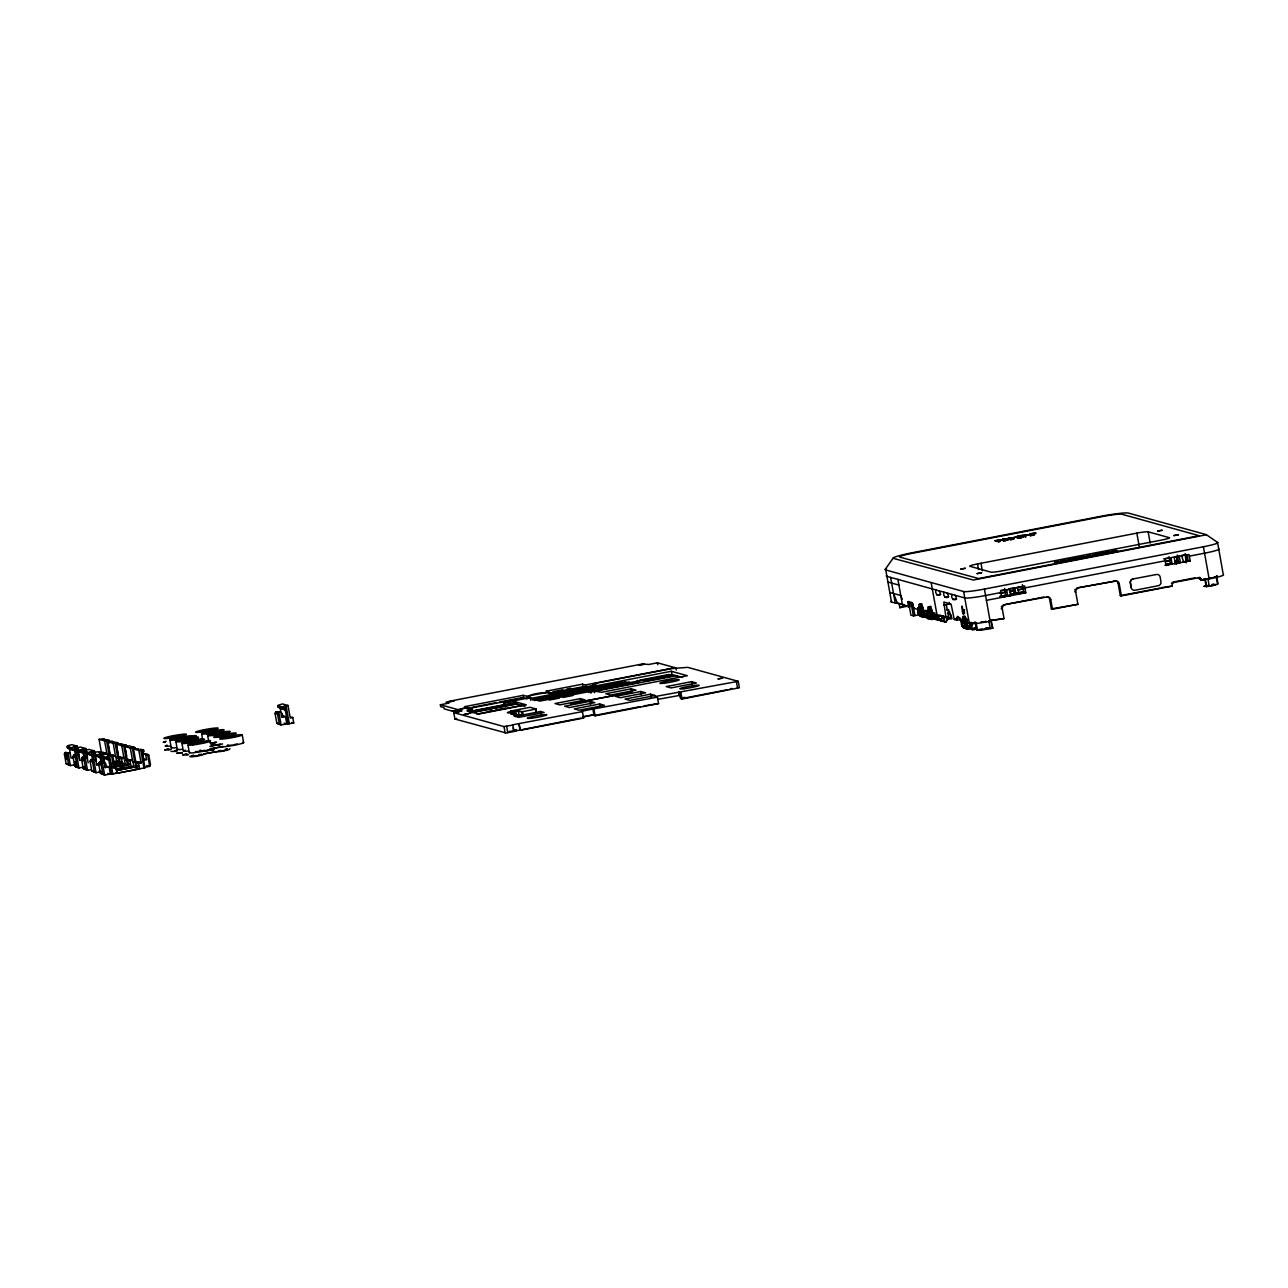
<?xml version="1.0" encoding="UTF-8"?>
<svg xmlns="http://www.w3.org/2000/svg" width="1288" height="1288" viewBox="0 0 1288 1288"><rect width="100%" height="100%" fill="white"/><g stroke="black" fill="none" stroke-linecap="round" stroke-linejoin="round"><path stroke-width="1.5" d="M921.661 616.099C915.527 616.34 917.716 603.348 921.966 607.179M919.197 607.534L918.392 613.297L919.503 615.519L924.076 616.775L928.326 616.195M926.507 616.099L926.33 613.297C928.616 621.541 912.629 611.124 921.516 615.986C920.002 615.39 915.977 612.83 921.081 614.682C918.682 610.335 922.852 611.092 925.814 610.399M926.555 615.745C912.773 614.215 930.483 621.074 922.868 610.222C918.151 612.042 921.838 618.369 926.555 615.261M921.966 607.421L922.095 606.39M931.61 610.077C925.927 607.195 926.475 615.439 928.616 617.693C933.752 620.204 923.802 616.501 926.909 612.476C928.181 604.845 935.684 613.603 933.365 618.208C931.675 621.846 928.97 614.135 931.433 619.029M931.047 618.675L930.129 616.598L936.956 615.503C938.469 622.394 926.99 619.158 930.242 612.686C928.696 607.92 925.042 615.793 927.553 610.158L930.242 611.14L931.643 618.143M931.015 609.932L931.272 608.854L931.015 609.707M927.779 611.285L926.941 612.814L927.956 612.557L927.875 609.788L930.693 610.786L932.077 619.206M935.587 618.256L935.362 615.809C937.262 620.043 932.786 619.319 930.371 617.677C924.977 612.895 929.501 620.929 932.737 619.093C932.834 599.806 923.158 620.945 935.555 617.194M962.104 625.356L966.129 628.608L967.916 628.641L966.741 620.896L964.197 622.539L964.873 627.369L967.336 628.689L965.501 619.737L962.055 619.786L962.023 625.421L961.734 620.269L965.614 619.061M966.676 628.818C968.544 626.29 963.601 615.213 962.458 621.508C959.447 623.875 965.147 614.714 966.741 620.896M963.521 618.932L962.828 620.124M966.547 620.365L964.116 622.346L964.954 627.272L962.168 625.871L963.134 627.642L970.057 628.415L969.445 622.506M970.057 628.415L969.961 625.404M1216.709 576.541L1216.597 577.394L1217.16 576.267M79.566 758.745L77.328 746.187L71.79 744.657L67.395 746.01L67.298 747.636L69.536 749.197L74.607 750.598L67.298 747.636M77.328 746.187L72.82 747.056L72.353 749.036M87.487 757.537L85.894 748.57L80.355 747.024L75.944 748.376L75.847 750.002L78.101 751.564L83.173 752.981L75.847 750.002M85.894 748.57L81.369 749.439L80.919 751.419M96.375 761.707L94.459 750.952L88.904 749.407L84.509 750.759L84.412 752.385L86.666 753.947L91.722 755.348L84.412 752.385M94.459 750.952L89.935 751.806L89.484 753.786M92.865 754.108L93.428 752.772L97.469 751.773L103.008 753.319L98.13 754.543L98.033 756.169L100.287 757.73L92.978 754.752L98.033 756.169M101.414 756.491L101.994 755.154L106.019 754.156L111.573 755.702L113.811 768.244L116.339 767.761L117.321 773.235L145.013 767.761L141.793 749.745L142.936 749.616L144.047 751.307L142.485 753.609M111.573 755.702L106.695 756.925L106.598 758.535L108.852 760.113L101.527 757.135L106.598 758.535M275.874 711.797L280.784 712.264L275.874 711.797L275.069 713.391L276.791 723.051L278.047 724.033L281.074 724.87L293.761 723.003L292.779 717.529L290.251 718.028L288.013 705.47L282.458 703.924L278.063 705.293L277.967 706.903L280.221 708.481L285.276 709.881L277.967 706.903M288.013 705.47L283.489 706.339L283.038 708.32M922.916 608.242L921.355 607.904L920.324 610.512L922.916 608.242L923.448 610.11M968.415 619.238C964.149 619.641 962.12 624.777 966.048 619.56M922.723 607.823L920.389 610.576L922.562 607.55M459.236 711.958C458.351 706.999 468.816 707.917 472.277 708.947L472.841 712.167M470.12 713.214L469.54 709.994L468.462 709.688L472.277 708.947M528.611 698.354C525.069 693.991 546.724 691.431 552.955 693.25L595.813 684.975L592.818 684.137L595.394 683.365L672.191 668.52L687.744 667.361L738.233 681.32L739.376 687.76L682.044 699.046L680.289 697.951L679.259 692.155M738.233 681.32L655.173 696.518L657.411 697.146L658.554 703.57L595.136 715.822L594.058 715.532L592.85 709.076L581.291 711.314L582.434 711.62L583.577 718.06L520.336 730.28L518.581 723.679L512.56 724.838L514.298 731.455L506.104 732.969L454.889 719.01L456.709 718.463M922.933 616.727C923.448 613.99 922.643 610.48 921.355 607.904C917.62 603.847 918.908 613.571 917.829 608.999C924.06 600.305 927.151 626.097 918.553 613.635M926.845 612.396L927.795 609.981L931.272 608.854M961.428 621.589L962.394 619.576L965.662 618.707M917.78 609.482L918.521 607.63L921.049 608.403L922.385 616.517M926.829 611.993C931.224 608.145 933.687 625.855 924.865 616.276M962.683 609.884C964.744 609.401 963.231 610.802 962.764 610.432M974.597 622.168C980.232 630.927 968.866 633.245 971.426 622.78M929.55 613.41L931.949 610.754M917.78 609.659C920.646 604.603 922.9 617.966 921.097 614.682M926.829 612.17L928.245 610.512M961.428 621.782L962.152 619.753L964.696 620.526L966.032 628.641M960.816 619.544L957 620.269C956.646 608.419 962.941 628.27 961.83 620.236C965.968 620.172 965.485 625.388 965.63 628.27M919.197 608L917.909 610.448L918.183 608.129L920.711 608.87L921.999 616.163M961.524 622.426C965.646 615.696 966.676 635.531 962.651 625.179M918.746 608.773L917.877 610.045L918.811 609.385M931.771 610.351L929.437 613.104L931.449 609.949M927.489 616.083L929.115 616.05M920.679 610.931L923.094 608.789M934.846 612.911L929.775 613.716L932.142 611.301M986.415 600.353L1025.795 592.738L1024.636 586.314L1000.502 590.967L1000.808 592.561L985.562 595.507A18.048 1.513 -10.1 0 1 964.793 597.97L936.054 589.985C933.72 596.022 943.798 597.825 939.065 590.822M951.961 594.396C949.642 600.433 959.705 602.237 954.988 595.233M926.877 612.653C928.245 610.898 930.065 614.328 932.319 611.929M1213.779 577.394L1215.711 576.863A12.139 1.014 -10.1 0 0 1217.112 576.364L1216.5 577.427M920.292 609.916L917.813 609.337L920.469 610.77M919.326 606.986L922.015 606.584M929.389 612.476L926.893 612.106M928.922 609.321L931.015 609.449M930.145 617.194L927.682 616.517M963.392 619.48L961.492 621.702M966.918 621.524L964.181 623.151L967.079 622.217M76.105 764.476L70.389 765.587L66.123 763.768L64.4 754.108L65.205 752.514L70.115 752.981L65.205 752.514M84.67 766.859L78.954 767.954L74.688 766.151L72.965 756.491L73.754 754.897L78.681 755.364L73.754 754.897M91.319 769.596L87.52 770.337L83.237 768.517L81.514 758.874L82.319 757.264L87.23 757.73L82.319 757.264L82.947 760.757M101.784 771.609L96.069 772.72L91.802 770.9L90.08 761.24L90.885 759.646L95.795 760.113L90.885 759.646M110.349 773.991L104.634 775.086L100.351 773.267L98.645 763.623L99.434 762.013L104.36 762.496L105.262 767.6L109.078 766.859L110.349 773.991L111.364 774.265L139.539 768.936L138.557 763.462L136.303 762.834L137.043 767.02M940.063 615.326L937.664 618.449L940.063 615.326L942.945 616.131L944.619 621.798L940.787 620.542L942.945 616.131L941.19 619.142L937.664 618.449M943.058 616.775L941.303 619.786L938.405 618.981M1206.437 534.761L973.277 580.035L893.309 558.364A24.601 2.061 -10.1 0 1 911.002 552.987L1102.029 516.069A24.601 2.061 -10.1 0 1 1128.046 512.994L1206.276 534.633L1217.804 542.57M918.038 608.29L918.763 607.469M1216.661 577.233L1217.112 576.38M108.256 744.094L109.802 741.791L109.158 740.31L104.634 740.922L99.079 739.376L101.317 751.934L106.872 753.464L104.634 740.922M931.127 582.53L937.889 619.737L946.1 621.911L947.388 619.995L946.873 617.097M885.226 569.376L893.196 558.058M918.312 608.129L918.908 614.135L920.083 613.539M535.309 709.205L522.622 711.652L523.186 714.872L522.268 715.001L511.272 714.244L510.692 711.04L530.06 707.289L536.082 708.964L535.889 712.425L536.082 708.964M511.272 714.244L511.465 710.799M68.586 764.46L66.879 754.8L68.216 753.351L70.389 765.587L66.123 763.768M77.151 766.827L75.429 757.183L76.765 755.734L78.954 767.954L74.688 766.151M85.716 769.21L83.994 759.55L85.33 758.101L87.52 770.337L83.237 768.517M94.266 771.593L92.543 761.933L93.895 760.484L96.069 772.72L91.802 770.9M99.434 762.013L102.444 762.85L104.634 775.086L102.831 773.959L101.108 764.299L104.36 762.496M279.271 723.743L277.548 714.083L278.884 712.634L281.074 724.87L276.791 723.051M731.858 688.42L729.829 689.193M928.777 617.821L928.793 616.292M966.37 619.947C965.179 622.168 959.93 623.392 962.877 620.703M1203.749 586.394L1209.255 586.314A11.157 0.934 -10.1 0 0 1217.997 583.657L1216.629 575.945M1018.744 536.581C1015.91 537.547 1030.271 535.84 1024.379 535.003L1016.731 536.645L1018.744 536.581L1018.969 537.869M171.046 751.403L176.215 751.403M214.532 751.516C216.432 752.675 229.65 750.341 230.021 748.698M454.938 719.074L453.795 712.634L461.265 710.686L458.882 710.026M899.169 603.814L899.861 607.678L903.902 606.068M990.81 627.964L980.49 629.719L982.277 629.108M1034.2 533.602C1027.566 534.085 1035.761 533.28 1033.33 535.164L1033.105 533.876M928.245 610.045L927.054 611.059L927.424 615.809M944.007 592.19C941.657 598.002 951.574 600.256 947.163 593.14M927.891 616.034L925.476 615.374M1009.518 538.126L1002.499 539.447L1012.915 538.11L1008.971 537.981L1009.76 539.414M927.859 611.913L926.845 611.864M469.54 710.107L466.981 710.767L478.734 714.035L526.341 704.842L514.588 701.574L503.769 702.749L504.107 704.681L514.926 703.506L525.005 706.307M933.124 619.287C930.548 620.864 926.104 614.585 928.165 617.596M949.304 602.43L949.498 604.008L946.326 604.619L947.244 609.771L948.515 609.53L948.854 611.462L947.823 612.991L948.483 616.711L945.939 617.21L943.83 602.06L951.108 604.185L954.263 619.512C964.004 613.587 958.932 624.229 963.923 622.04M961.669 621.412C958.594 630.396 976.594 631.861 971.039 622.233M195.068 738.765L197.515 738.024M168.68 749.069L167.794 749.439L171.256 749.294M178.066 752.723L176.633 753.335L182.236 753.078M186.76 754.092L185.891 754.462L188.129 754.462M190.125 756.072C187.211 758.213 205.436 755.138 204.631 753.609M228.073 745.124L227.187 745.494L231.969 745.124M237.233 743.901L233.321 744.883M1023.477 536.903C1022.608 533.168 1013.994 538.271 1023.574 535.711C1021.432 534.053 1018.969 539.495 1020.563 536.291L1021.207 536.162M998.442 540.445L996.236 541.137L1003.626 539.914L994.739 540.735L998.442 540.445L998.667 541.733M962.941 621.347L961.444 621.46L963.005 621.943M1029.659 534.037C1027.1 535.293 1039.819 533.506 1034.989 532.701L1029.659 534.037L1030.126 535.792M113.183 743.289L115.421 755.847L109.883 754.301L107.645 741.759L113.183 743.289L117.256 742.5L118.255 743.53M121.748 745.672L123.986 758.213L118.432 756.684L116.21 744.126L121.748 745.672L125.822 744.866L126.932 746.557M135.192 747.813L129.315 745.849L124.759 746.509L130.313 748.038L134.371 747.249L135.482 748.924M138.685 748.779L133.324 748.892L138.863 750.421L141.793 749.745M1005.139 540.219L1004.447 539.06M920.646 614.585L913.353 615.841L910.89 615.149L908.7 602.929L911.63 602.237M907.654 601.721L909.167 601.544L910.085 606.648L908.571 606.825L907.654 601.721L912.355 603.026L913.273 608.129L914.303 607.823M1204.441 586.137L1206.856 585.493M166.088 741.26L163.206 742.258L165.218 742.435M167.472 748.988L164.574 749.986L170.193 749.745M174.717 750.743L176.73 750.228M185.553 754.011L182.655 755.01L188.273 754.752M204.889 750.244L200.236 751.258M193.699 755.509L191.912 756.136L198.03 755.525M218.187 750.856L220.216 750.341M225.835 750.099L227.606 749.471L226.366 749.375M1017.472 537.74L1019.227 537.337M1012.722 539.286L1012.465 537.821L1016.586 536.935L1012.867 537.917M923.287 609.417L920.55 610.432M191.493 736.35L195.406 735.496M191.59 755.686L193.409 755.251M199.318 755.267L202.216 754.382L198.771 754.543M1208.74 585.299C1198.983 588.165 1223.858 583.561 1212.684 584.575M1004.028 540.3L1005.735 539.93M1212.394 577.732L1208.064 578.65M932.496 612.621L929.775 613.716M1013.366 538.98L1013.849 537.531M196.001 735.657L191.815 736.817L196.581 736.446M224.708 750.357L218.541 751.339M1202.348 579.745L1205.343 579.085L1206.727 586.813M727.607 689.708L680.95 698.74M1008.069 540.187L1007.264 538.867M1009.084 594.976L1025.795 592.738M1189.098 560.666L1182.754 561.89L1183.591 562.115L1181.611 555.45L1186.377 554.532M975.435 622.265L976.819 629.993L980.651 629.252M1029.289 534.81L1025.667 534.761L1029.595 534.89L1027.261 535.196L1028.114 534.971M977.512 563.935L1136.837 533.135A9.837 0.821 -10.1 0 1 1148.171 531.799L1169.391 537.692A9.837 0.821 -10.1 0 1 1161.679 540.042L1002.354 570.826A9.837 0.821 -10.1 0 1 991.019 572.162L969.8 566.269A9.837 0.821 -10.1 0 1 977.512 563.935L978.526 569.554M99.079 739.376L103.636 738.716L104.634 739.747M107.645 741.759L112.201 741.099L113.312 742.774M116.21 744.126L121.217 743.675M74.833 757.36L71.033 758.085L68.86 745.333M98.774 752.417L101.317 751.934M286.773 723.759L285.517 716.627L281.702 717.368L280.221 708.481M100.979 753.029L103.523 752.546M104.602 752.836L102.058 753.335L106.872 753.464M109.883 754.301L107.339 754.8L112.072 754.913M192.572 738.169L198.497 737.251M83.398 759.727L79.582 760.467L77.409 747.7M886.53 568.475A34.454 2.882 -10.1 0 0 885.774 569.972L891.505 602.156L904.385 604.764L902.486 605.135L897.897 579.391L886.933 576.412A34.454 2.882 -10.1 0 1 886.595 575.543M936.972 595.136L940.771 594.396M113.167 755.219L110.623 755.702L115.421 755.847M198.61 739.843L202.232 739.151M199.093 739.972L202.715 739.28M885.774 569.972L963.633 591.53A18.048 1.513 -10.1 0 0 984.418 589.083L1203.411 546.756A18.048 1.513 -10.1 0 0 1217.562 542.457M115.904 757.167L118.093 757.779L118.834 763.188L116.87 762.641L115.904 757.167L118.432 756.684M944.925 597.342L948.741 596.602M118.093 757.779L120.637 757.296M119.188 758.085L121.442 758.713L122.424 764.187L120.396 763.623L119.188 758.085L123.938 757.167M206.45 741.164L210.073 740.471M142.598 753.673L145.608 754.51L146.526 759.614L143.515 758.777L142.598 753.673L148.78 755.122L150.503 764.782L149.698 766.376L143.982 767.487L145.013 767.761M899.861 607.678L908.443 606.02M121.442 758.713L123.986 758.213M918.988 607.614A5.909 1.014 79.1 0 1 919.342 604.314L921.886 603.831M145.608 754.51L147.524 754.14L149.698 766.376L146.687 765.539M113.392 761.675L118.303 760.95M124.453 759.55L126.659 760.162L127.399 765.571L125.435 765.024L124.453 759.55L126.997 759.051L132.551 760.596L130.313 748.038M952.879 599.548L956.694 598.807M1001.018 590.355L1006.604 589.663L1007.763 596.103L1010.935 595.491L1008.955 588.809L1014.026 587.827M1175.059 556.722L1179.261 556.303L1180.42 562.727L1178.568 562.212L1177.28 555.064M210.652 743.192L216.094 742.146M211.135 743.321L216.577 742.274M1169.037 556.658L1170.309 563.806L1172.16 564.321L1171.017 557.897L1163.837 558.879L1189.033 554.532L1190.193 560.956L1164.98 565.319L1171.339 564.096M126.659 760.162L129.203 759.662M112.217 763.269L121.958 761.611L112.7 763.398M128.494 764.653L127.737 760.451L132.503 759.534M921.966 606.938L919.745 607.373L922.417 607.437M1024.926 587.908L1165.205 560.795L1164.916 559.201M1189.323 556.142L1204.57 553.196A18.048 1.513 -10.1 0 0 1218.706 548.897M127.737 760.451L132.551 760.596M928.02 610.126A5.909 1.014 79.1 0 1 928.39 606.825L930.934 606.342M1014.316 590.548L1010.42 591.305L1010.983 594.525L1014.896 593.768M1018.228 589.791L1024.089 588.664M211.248 745.913L220.312 744.158M1000.164 593.398L1006.009 592.271M1009.905 591.514L1013.801 590.757M1017.697 590.017L1023.541 588.874M1165.672 561.423L1169.552 560.666M120.396 763.623L123.423 763.043M209.912 746.396L222.615 743.949M943.798 605.119L946.326 604.619M115.018 765.619L125.387 763.607M135.948 767.938L134 767.407L133.018 761.933L135.562 761.433L141.1 762.963L138.863 750.421M142.71 760.355L146.526 759.614M133.018 761.933L137.752 762.045M113.376 767.068L130.523 763.977L112.008 767.567M136.303 762.834L141.068 761.916M209.896 748.843L223.066 746.525L210.379 748.972M1010.581 594.203L1022.382 591.917M440.367 704.761L448.884 703.119L445.986 702.266L450.188 701.091L642.132 664.028L648.959 664.447L657.46 662.805L674.944 667.667L585.444 684.958L582.546 684.153L546.048 691.205L548.946 692.01L526.728 696.293L523.234 695.327L464.517 706.677L468.011 707.643L457.852 709.608L440.367 704.761L440.721 706.693L443.974 707.595L444.199 708.883L452.378 711.153L456.322 710.38M1018.792 593.011L1024.652 591.884M138.557 763.462L141.1 762.963M1000.583 597.085L1007.763 596.103M1179.583 562.502L1174.511 563.484L1175.332 563.709L1174.189 557.269M206.338 750.695L213.599 749.294M205.001 751.178L214.082 749.423M1013.205 588.616L1014.155 593.993L1019.178 593.881L1017.214 587.215L1024.636 586.314M115.678 769.29L121.233 768.212M116.162 769.419L133.936 765.99M926.442 614.006L921.339 614.843M204.985 753.609L216.352 751.645L203.649 754.092M926.523 614.666L921.129 614.36M962.683 610.045L964.648 609.691L962.716 610.238M1079.199 587.553L1115.472 581.065A3.284 3.22 -74.5 0 1 1119.208 583.673L1121.397 595.909L1172.048 586.121A3.284 3.22 -74.5 0 1 1174.656 582.289L1198.13 577.829L1200.545 578.505L1199.273 578.747L1199.048 577.459L1200.545 578.505M1076.446 588.214A3.284 3.22 -74.5 0 1 1077.251 587.94L1115.472 581.065M962.861 610.721L964.165 610.512M935.474 616.517L930.371 617.129M962.41 611.607L964.068 611.977L962.603 612.299C959.946 594.573 965.42 621.058 962.603 612.299M1132.909 578.988L1156.447 574.496A3.284 3.22 -74.5 0 1 1160.198 577.088L1160.939 581.886A3.284 3.22 -74.5 0 1 1158.331 585.718L1134.921 590.242A3.284 3.22 -74.5 0 1 1131.17 587.65L1130.301 582.82A3.284 3.22 -74.5 0 1 1132.909 578.988L1133.021 579.02A3.284 3.22 -74.5 0 0 1130.429 582.852L1131.283 587.682M472.1 707.337L495.783 702.749M499.728 701.992L523.411 697.42M553.019 691.704L562.888 689.788M566.833 689.032L570.777 688.259M935.587 617.773L932.206 618.256M962.957 612.621L964.229 612.38M1005.735 604.426L1044.005 597.02M466.932 708.867L523.685 697.903L527.178 698.869L526.728 696.293M962.796 612.911L964.358 612.669M548.43 693.411L582.997 686.729L585.895 687.534L585.444 684.958M935.539 618.61L932.158 619.013L930.387 617.355M963.215 613.104L964.696 612.927M1003.014 605.054A3.284 3.22 -74.5 0 1 1003.819 604.797L1046.999 596.956A3.284 3.22 -74.5 0 1 1050.75 599.564L1052.473 609.224L1077.911 604.297L1075.738 592.077A3.284 3.22 -74.5 0 1 1078.33 588.246M962.989 613.41L964.261 613.169M963.183 613.812L964.454 613.555M503.769 702.749L530.736 697.549L527.758 696.711M933.269 618.787L936.328 619.206M936.698 619.126L937.97 618.884M587.843 687.148L591.739 686.407M530.447 698.515L671.37 671.273L687.341 675.717L601.641 692.268L592.995 690.899L539.801 701.107L530.447 698.515L530.801 700.431M942.913 621.46L937.889 619.737L946.1 621.911M504.107 704.681L468.8 711.62M516.762 702.636L469.412 711.797L469.637 713.069L516.891 703.94M534.456 699.223L622.957 682.125M941.641 620.671L940.256 620.285M946.728 619.544L951.751 618.562L951.124 614.988L948.129 612.895M479.474 710.493L483.209 709.769M532.733 700.06L626 682.044L626.242 683.332L671.934 674.493L682.592 677.456M474.805 711.797L515.908 703.86M537.434 699.69L629.413 681.916M639.701 680.161L669.325 674.429M534.601 700.527L626.242 683.332M487.959 711.523L491.903 710.751M495.848 709.994L505.717 708.094M596.505 690.545L639.911 682.157M643.871 681.4L673.463 675.669M476.769 714.083L521.914 705.357M549.38 700.044L559.201 698.144M563.13 697.388L572.935 695.504M588.632 692.461L676.908 675.636M1172.756 582.256A3.284 3.22 -74.5 0 1 1173.561 581.983L1195.039 577.829M962.812 620.816A5.909 1.014 79.1 0 1 963.054 616.453L965.227 617.049A5.909 1.014 79.1 0 1 967.336 623.151L969.88 622.651M510.692 711.04L522.622 711.652M580.389 698.627L554.999 703.538L559.829 704.874L585.219 699.964L580.389 698.627L580.969 701.847M631.168 688.806L605.779 693.717L610.609 695.053L635.998 690.143L631.168 688.806L631.748 692.026M975.096 622.603L967.336 623.151M991.438 620.414L988.894 620.913L990.263 628.641L992.807 628.141L991.003 620.301L993.112 620.14M1161.696 587.602L1172.048 586.121M992.887 620.22L989.071 620.961L1004.028 618.578L1002.305 608.918A3.284 3.22 -74.5 0 1 1004.898 605.086M994.787 619.85L1004.028 618.578M1046.758 596.602A3.284 3.22 -74.5 0 1 1049.656 599.258L1051.378 608.918L1077.911 604.297M1114.378 580.759A3.284 3.22 -74.5 0 1 1118.129 583.367L1120.302 595.603L1160.23 588.117M1198.645 577.571A3.284 3.22 -74.5 0 1 1200.738 580.067L1206.164 579.004M1200.738 580.067L1209.142 578.94A18.048 1.513 -10.1 0 0 1223.294 574.657L1217.836 544.067M971.555 625.099L964.889 626.21L970.073 626.129M970.154 626.789L964.937 626.483M970.186 627.385C960.768 626.773 965.34 629.156 970.138 628.222M590.033 701.3L564.643 706.21L569.473 707.547L594.863 702.636L590.033 701.3L590.612 704.52M640.812 691.495L615.423 696.389L620.253 697.742L645.642 692.831L640.812 691.495L641.392 694.715M691.592 681.674L666.202 686.585L671.032 687.921L696.422 683.01L691.592 681.674L692.171 684.894M970.186 627.868L966.789 628.303L964.76 626.692M515.248 716.402L540.638 711.491L544.083 712.457L518.694 717.352L514.057 716.064L519.386 715.613M972.424 628.399L975.596 627.787M973.712 629.397L975.58 629.317M599.677 703.973L574.287 708.883L579.117 710.219L604.507 705.325L599.677 703.973L600.256 707.192M650.456 694.168L625.066 699.078L629.896 700.414L655.286 695.504L650.456 694.168L651.036 697.388M453.795 712.634L504.011 726.577L513.155 725.015M518.581 723.679L582.434 711.62M592.85 709.076L657.411 697.146M657.701 699.368L679.839 695.375M582.611 716.82L594.315 714.55M582.321 717.094L593.945 714.888M680.837 698.096L684.781 697.323M513.123 728.058L513.703 731.278L580.566 718.141M595.974 715.162L640.168 706.613M644.016 705.872L658.554 703.57M1032.235 534.81L1030.352 535.196L1030.11 533.908M1021.046 537.37L1019.114 537.627L1019.098 536.211M1020.466 536.484L1021.159 537.692L1021.642 536.275M967.224 622.941L964.197 623.295M199.64 750.485L200.992 750.228M516.214 729.652L514.218 729.99M985.465 628.222L987.204 627.932M514.105 730.264L516.874 730.441L509.307 731.423M196.34 736.768L192.234 737.364M986.028 628.335L989.57 627.868M1211.911 584.494L1213.618 584.221M981.472 622.217L982.905 622.007A12.139 1.014 -10.1 0 0 985.964 621.524M177.277 750.952L174.331 751.258M198.916 751.468L195.454 751.629M213.663 749.858L210.073 750.276M225.223 749.181L227.187 748.924M908.7 602.929L912.741 603.444L914.931 615.68M182.107 752.788L179.934 752.884M997.186 540.268L997.411 541.556L1000.052 541.33L999.617 540.075M921.339 615.712L918.521 613.748L921.081 616.147M930.387 618.224L927.988 617.387M924.285 616.533L918.827 614.585L918.392 613.297M930.564 618.498C926.555 618.095 927.891 615.197 930.129 618.659M965.308 628.222L962.2 625.984L964.149 628.174M964.229 627.481C959.56 624.632 963.923 628.335 967.707 628.898M992.517 627.353L992.807 628.141M963.054 626.854L963.875 626.338M932.689 618.498L929.807 617.338M962.893 626.338L962.184 625.743M976.819 629.993L977.431 630.154A11.157 0.934 -10.1 0 0 990.263 628.641M889.831 592.496L900.763 595.475L902.212 599.194M887.947 582.079L898.911 585.058M936.054 589.985L897.897 579.391M1018.357 593.655L1019.178 593.881M1017.327 593.382L1018.937 593.929M1006.926 595.861L1005.912 595.587L1004.624 588.439M945.939 617.21L932.673 613.523A5.909 1.014 79.1 0 0 930.564 607.421L928.39 606.825M943.863 621.283L945.456 622.04M104.441 739.28L109.512 740.681M113.006 741.663L118.077 743.063M121.571 744.029L126.627 745.43M140.376 749.246L143.741 750.18M146.301 754.43L148.78 755.122M128.961 766.006L130.974 766.553L130.008 761.079M137.526 768.373L139.539 768.936M1190.193 560.956L1188.083 560.377L1187.069 554.742M1199.273 578.747L1199.901 577.394M1173.561 581.983L1174.656 582.289M1118.129 583.367L1119.208 583.673M1120.302 595.603L1121.397 595.909M1074.643 591.772L1075.738 592.077M1024.701 592.432L1023.67 592.142L1022.334 584.639M1049.656 599.258L1050.75 599.564M1051.378 608.918L1052.473 609.224M1001.211 608.628L1002.305 608.918M919.342 604.314L921.516 604.925A5.909 1.014 79.1 0 1 923.641 611.011L928.342 612.315M949.353 617.902L951.751 618.562M908.571 606.825L897.269 602.8L893.534 593.478L890.572 577.394M913.273 608.129L919.294 609.804M954.263 619.512L957 620.269M944.651 617.532L950.737 617.725L949.691 611.929L946.696 609.852M919.568 613.829L920.662 614.135M934.508 617.886L936.923 618.546M972.408 629.929L968.335 627.852M582.498 717.754L583.577 718.06M277.87 705.76L282.925 707.16M290.589 716.917L292.779 717.529M275.069 713.391L277.548 714.083M282.491 715.79L285.517 716.627M291.796 722.471L293.761 723.003M284.197 723.196L285.775 723.631M193.425 738.233L198.867 739.747M209.783 742.774L217.044 744.802M210.878 744.271L214.516 745.285M67.185 746.476L72.257 747.877M75.751 748.859L80.806 750.26M84.316 751.226L89.371 752.643M92.865 753.609L97.936 755.01M101.43 755.976L106.485 757.392M111.879 763.43L128.768 768.131M113.103 764.959L126.224 768.63M114.149 767.149L116.339 767.761M64.4 754.108L66.879 754.8M72.965 756.491L75.429 757.183M81.514 758.874L83.994 759.55M90.08 761.24L92.543 761.933M98.645 763.623L101.108 764.299M117.305 768.582L121.056 769.628M97.502 763.639L100.512 764.476L96.713 765.217L95.215 756.314M106.067 766.022L109.078 766.859M115.357 772.687L117.321 773.235M99.208 771.045L100.77 771.48M107.757 773.412L109.335 773.846M100.351 773.267L102.831 773.959M1010.098 595.249L1010.935 595.491M940.981 620.478L941.721 620.993L938.517 619.625M929.566 618.578L928.616 616.115M920.518 616.067L919.568 613.603M904.257 604.732L905.818 606.101M921.29 614.36L927.907 612.991L928.036 613.812M963.859 627.82L963.36 626.371M933.897 618.787L937.809 620.333L937.825 618.804M928.197 617.467L927.73 615.664M964.068 612.653L963.682 611.365M1165.205 560.795L1166.075 565.625M1000.808 592.561L1001.662 597.407M1216.387 577.7L1217.418 583.496M1203.411 546.756L1209.142 578.94M1207.886 578.586L1209.255 586.314M1204.892 579.471L1206.18 586.652M1186.168 556.69L1186.812 560.312M1177.184 559.185L1177.474 560.795A18.048 1.513 -10.1 0 1 1174.704 562.437M1176.701 558.284L1177.554 563.114M1175.992 560.844L1176.62 564.386M1167.669 563.371L1167.991 565.174M1148.171 531.799L1150.184 543.069M1136.837 533.135L1139.188 546.289M1034.554 533.731L1034.151 535.148L1033.765 533.731M1033.25 534.005L1033.475 535.293M1032.348 534.005L1032.735 535.422M1032.01 533.522L1032.396 534.923L1031.318 535.196L1031.076 533.908M1031.511 533.779L1031.962 535.55M1031.318 533.651L1031.495 535.389M1030.674 533.779L1031.221 535.663M1030.4 534.456L1030.625 535.744M1025.618 535.647L1025.86 536.935M1025.232 535.744L1025.457 537.032M1024.379 535.003L1024.604 536.291M1023.574 535.711L1023.799 536.999M1021.561 536.452L1021.787 537.74M1020.917 536.404L1021.159 537.692M1020.032 536.227L1020.402 537.981M1019.484 536.323L1019.822 538.078M1018.985 536.049L1019.307 538.159M1018.293 536.194L1018.889 538.207M1018.293 536.694L1018.55 538.223M1018.003 536.694L1018.293 538.239M1017.713 536.339L1017.939 537.627M1017.246 536.452L1017.633 538.046M1016.924 536.549L1017.23 538.062M1013.914 537.708L1014.155 538.996M1013.141 537.692L1013.382 539.157M1013.012 537.901L1013.141 539.398M1012.835 539.318L1012.61 538.03L1010.581 538.432L1011.66 539.495M1011.869 538.32L1012.094 539.608M1011.016 537.595L1011.273 539.559M1010.678 538.32L1010.919 539.608M1010.259 538.336L1010.629 539.64M1009.245 538.126L1009.486 539.414M1007.667 538.754L1007.49 540.155L1006.701 538.98M1006.057 539.092L1006.459 540.509M1014.864 588.069L1016.007 594.509M1005.542 539.173L1005.767 540.461M1005.477 539.35L1005.703 540.638M1005.397 540.493L1004.914 538.931L1005.01 540.735M1004.286 538.883L1004.399 540.815M1003.787 539.012L1004.189 540.461M1003.368 539.109L1003.819 540.863M1003.014 539.205L1003.352 540.88M1002.756 539.302L1002.998 540.59M999.987 540.01L1000.229 541.298M999.102 540.123L999.343 541.411M998.683 540.67L998.908 541.958M981.005 563.259L982.341 570.761M990.971 620.784L991.937 626.193M984.418 589.083L990.15 621.267A18.048 1.513 -10.1 0 1 969.381 623.714L963.633 591.53M976.046 622.426L977.431 630.154M974.758 627.868L974.984 629.156M964.084 615.873L964.728 619.496M943.685 615.728L944.716 621.524M921.242 603.863L921.886 607.469M911.18 603.605L913.353 615.841M893.534 593.478L895.24 603.122M736.43 681.867L737.573 688.307M680.885 692.606L682.044 699.046M675.975 668.07L676.313 670.001M678.663 691.978L679.227 695.198M671.37 671.273L671.934 674.493M657.46 662.805L657.798 664.737M637.721 680.547L638.188 683.107M637.238 680.402L637.705 682.978M624.922 681.738L625.147 683.026M595.394 683.365L595.732 685.297M594.348 690.835L594.702 692.767M592.818 684.137L593.156 686.069M593.993 709.398L595.136 715.822M590.58 691.286L590.918 693.218M582.546 684.153L582.997 686.729M549.976 692.413L550.314 694.345M540.638 711.491L541.218 714.711M523.234 695.327L523.685 697.903M521.479 711.781L522.059 715.001M518.323 710.912L518.887 714.132M519.193 723.84L520.336 730.28M514.588 701.574L514.926 703.506M515.683 711.218L516.246 714.438M514.089 711.523L514.669 714.743M512.962 711.668L513.526 714.872M508.873 702.685L509.211 704.616M505.089 703.119L505.443 705.051M506.651 726.271L507.794 732.711M504.011 726.577L505.154 733.017M469.041 708.062L469.379 709.994M461.458 709.237L461.796 711.169M457.852 709.608L458.319 712.184L452.378 711.153M286.097 705.84L289.317 723.872M284.6 706.017L287.804 724.049M282.169 713.311L282.813 716.917M242.257 734.965A11.479 0.966 -10.1 0 1 224.611 738.829A11.479 0.966 -10.1 0 1 226.06 736.881A11.479 0.966 -10.1 0 1 242.257 734.965L243.625 742.693M207.642 735.464L208.672 741.26M201.62 733.79L202.651 739.586M187.968 744.947L189.336 752.675M181.93 743.273L183.315 751.001M175.909 741.598L177.277 749.326M169.871 739.924L171.256 747.652M140.762 750.051L143.982 768.083M133.244 747.362L135.82 761.852M135.224 762.528L135.965 766.714M132.213 747.668L134.773 762.094M125.677 750.614L126.627 755.927M124.678 744.979L126.997 759.051M123.648 745.301L126.224 759.727M116.113 742.613L119.011 758.874M115.099 742.918L117.659 757.344M112.877 756.33L113.859 761.82M107.564 740.23L110.14 754.72M109.673 756.072L112.877 774.088M106.534 740.552L109.11 754.961M108.16 756.249L111.364 774.265M105.729 763.526L106.373 767.133M103.974 758.696L105.246 765.877M103.781 758.696L105.358 767.551M101.108 753.689L102.718 762.705M99.595 753.866L101.237 763.043M92.543 751.323L94.153 760.322M91.046 751.5L92.672 760.661M86.666 753.947L88.148 762.85M83.994 748.94L85.588 757.956M82.48 749.117L84.106 758.294M75.429 746.557L77.039 755.573M73.915 746.734L75.557 755.911M75.01 761.884L75.944 767.117M65.817 756.008L66.445 759.501M1185.121 553.582L1186.135 562.856M921.532 607.115A5.909 1.014 79.1 0 1 921.548 604.153M1168.377 563.677A9.837 0.821 -10.1 0 1 1165.978 564.176M1006.653 594.959A9.837 0.821 -10.1 0 1 1004.125 595.426M1198.065 577.749A3.284 3.22 -74.5 0 1 1201.817 580.357M1171.484 583.351A3.284 3.22 -74.5 0 1 1172.048 582.723M1074.788 590.081A3.284 3.22 -74.5 0 1 1075.174 589.308M1001.356 606.938A3.284 3.22 -74.5 0 1 1001.742 606.165M1006.363 595.362A18.048 1.513 -10.1 0 1 999.681 596.392M1171.613 563.275A18.048 1.513 -10.1 0 1 1165.576 564.643M1005.783 592.142A18.048 1.513 -10.1 0 1 1001.243 592.866M1171.034 560.055A18.048 1.513 -10.1 0 1 1165.012 561.423M930.564 609.626A5.909 1.014 79.1 0 1 930.596 606.664M965.227 619.254A5.909 1.014 79.1 0 1 965.259 616.276M891.505 602.156A34.454 2.882 -10.1 0 1 891.634 600.997M1216.58 576.316A11.157 0.934 -10.1 0 1 1214.021 577.201M1211.863 577.749A11.157 0.934 -10.1 0 1 1209.271 578.312M986.028 621.428A11.157 0.934 -10.1 0 1 980.667 622.217M511.771 712.634A9.837 0.821 -10.1 0 1 513.01 710.96M517.937 710.01A9.837 0.821 -10.1 0 1 520.416 709.624M176.166 747.652A11.479 0.966 -10.1 0 1 171.851 747.298M170.145 745.994A11.479 0.966 -10.1 0 1 167.15 745.156M182.188 749.326A11.479 0.966 -10.1 0 1 177.889 748.972M210.797 748.521A11.479 0.966 -10.1 0 1 201.25 751.612A11.479 0.966 -10.1 0 1 189.932 752.321M188.225 751.001A11.479 0.966 -10.1 0 1 185.231 750.18M213.937 743.208A11.479 0.966 -10.1 0 1 211.731 743.418M242.53 742.387A11.479 0.966 -10.1 0 1 234.464 745.205A11.479 0.966 -10.1 0 1 221.069 746.541M219.958 744.866A11.479 0.966 -10.1 0 1 217.753 745.092M464.179 714.47L468.623 713.697L464.179 714.47M718.157 678.889L722.584 678.1L718.157 678.889M960.864 569.087L965.292 568.298L960.864 569.087M977.141 573.611L981.569 572.822L977.141 573.611M1157.638 531.059L1162.066 530.286L1157.638 531.059M1173.899 535.583L1178.343 534.794L1173.899 535.583M1009.921 538.239L1010.13 539.591L1009.921 538.239M1199.176 535.711L978.639 578.537L899.829 557.124A16.406 1.369 -10.1 0 1 912.677 553.212L1102.947 516.456A16.406 1.369 -10.1 0 1 1121.832 514.218L1199.176 535.711M170.241 737.042L180.272 735.448L170.241 737.042M176.279 738.716L186.309 737.122L176.279 738.716M182.3 740.391L192.331 738.797L182.3 740.391M201.975 730.908L212.021 729.314L201.975 730.908M188.322 742.065L198.368 740.471L188.322 742.065M208.012 732.582L218.042 730.988L208.012 732.582M194.359 743.74L204.39 742.146L194.359 743.74M214.033 734.257L224.08 732.663L214.033 734.257M220.071 735.931L230.101 734.337L220.071 735.931M226.092 737.605L236.123 736.011L226.092 737.605M448.498 701.863L453.891 701.01L448.498 701.863M570.632 703.747L630.218 692.493L570.632 703.747M638.961 665.059L644.354 664.206L638.961 665.059M1058.623 561.407L1054.486 562.212L1059.396 561.632L1058.623 561.407M1064.967 560.183L1060.845 560.988L1065.756 560.409L1064.967 560.183M1071.31 558.96L1067.189 559.749L1072.099 559.169L1071.31 558.96M1077.654 557.736L1073.532 558.525L1078.442 557.946L1077.654 557.736M1084.013 556.496L1079.875 557.302L1084.786 556.722L1084.013 556.496M1090.356 555.273L1086.235 556.078L1091.145 555.498L1090.356 555.273M1096.7 554.049L1092.578 554.854L1097.489 554.275L1096.7 554.049M1103.043 552.826L1098.922 553.615L1103.832 553.035L1103.043 552.826M1109.403 551.602L1105.265 552.391L1110.176 551.811L1109.403 551.602M1115.746 550.379L1111.625 551.167L1116.535 550.588L1115.746 550.379M1059.815 561.745L1055.693 562.534L1060.604 561.954L1059.815 561.745M1066.174 560.521L1062.036 561.31L1066.947 560.731L1066.174 560.521M1072.518 559.298L1068.396 560.087L1073.307 559.507L1072.518 559.298M1078.861 558.058L1074.739 558.863L1079.65 558.284L1078.861 558.058M1085.204 556.835L1081.083 557.64L1085.993 557.06L1085.204 556.835M1091.564 555.611L1087.426 556.416L1092.337 555.836L1091.564 555.611M1097.907 554.387L1093.786 555.176L1098.696 554.597L1097.907 554.387M1104.251 553.164L1100.129 553.953L1105.04 553.373L1104.251 553.164M1110.61 551.924L1106.473 552.729L1111.383 552.149L1110.61 551.924M1116.954 550.701L1112.816 551.506L1117.726 550.926L1116.954 550.701M138.605 766.231L116.387 770.53L138.605 766.231M531.654 718.157A9.837 0.821 -10.1 0 0 546.772 714.856A9.837 0.821 -10.1 0 0 532.91 716.482A9.837 0.821 -10.1 0 0 531.654 718.157M683.992 688.71A9.837 0.821 -10.1 0 0 699.11 685.409A9.837 0.821 -10.1 0 0 685.248 687.051A9.837 0.821 -10.1 0 0 683.992 688.71M664.109 683.187A9.837 0.821 -10.1 0 0 679.227 679.887A9.837 0.821 -10.1 0 0 665.349 681.529A9.837 0.821 -10.1 0 0 664.109 683.187M174.782 739.94A11.479 0.966 -10.1 0 0 192.427 736.076A11.479 0.966 -10.1 0 0 176.247 737.992A11.479 0.966 -10.1 0 0 174.782 739.94M168.76 738.266A11.479 0.966 -10.1 0 0 186.406 734.402A11.479 0.966 -10.1 0 0 170.209 736.317A11.479 0.966 -10.1 0 0 168.76 738.266M180.819 741.614A11.479 0.966 -10.1 0 0 198.449 737.75A11.479 0.966 -10.1 0 0 182.268 739.666A11.479 0.966 -10.1 0 0 180.819 741.614M192.878 744.947A11.479 0.966 -10.1 0 0 210.508 741.099A11.479 0.966 -10.1 0 0 194.327 743.015A11.479 0.966 -10.1 0 0 192.878 744.947M186.841 743.289A11.479 0.966 -10.1 0 0 204.486 739.425A11.479 0.966 -10.1 0 0 188.29 741.341A11.479 0.966 -10.1 0 0 186.841 743.289M206.531 733.806A11.479 0.966 -10.1 0 0 224.16 729.942A11.479 0.966 -10.1 0 0 207.98 731.858A11.479 0.966 -10.1 0 0 206.531 733.806M200.493 732.131A11.479 0.966 -10.1 0 0 218.139 728.267A11.479 0.966 -10.1 0 0 201.942 730.183A11.479 0.966 -10.1 0 0 200.493 732.131M212.552 735.48A11.479 0.966 -10.1 0 0 230.198 731.616A11.479 0.966 -10.1 0 0 214.001 733.532A11.479 0.966 -10.1 0 0 212.552 735.48M218.59 737.155A11.479 0.966 -10.1 0 0 236.219 733.291A11.479 0.966 -10.1 0 0 220.039 735.207A11.479 0.966 -10.1 0 0 218.59 737.155"/></g></svg>
